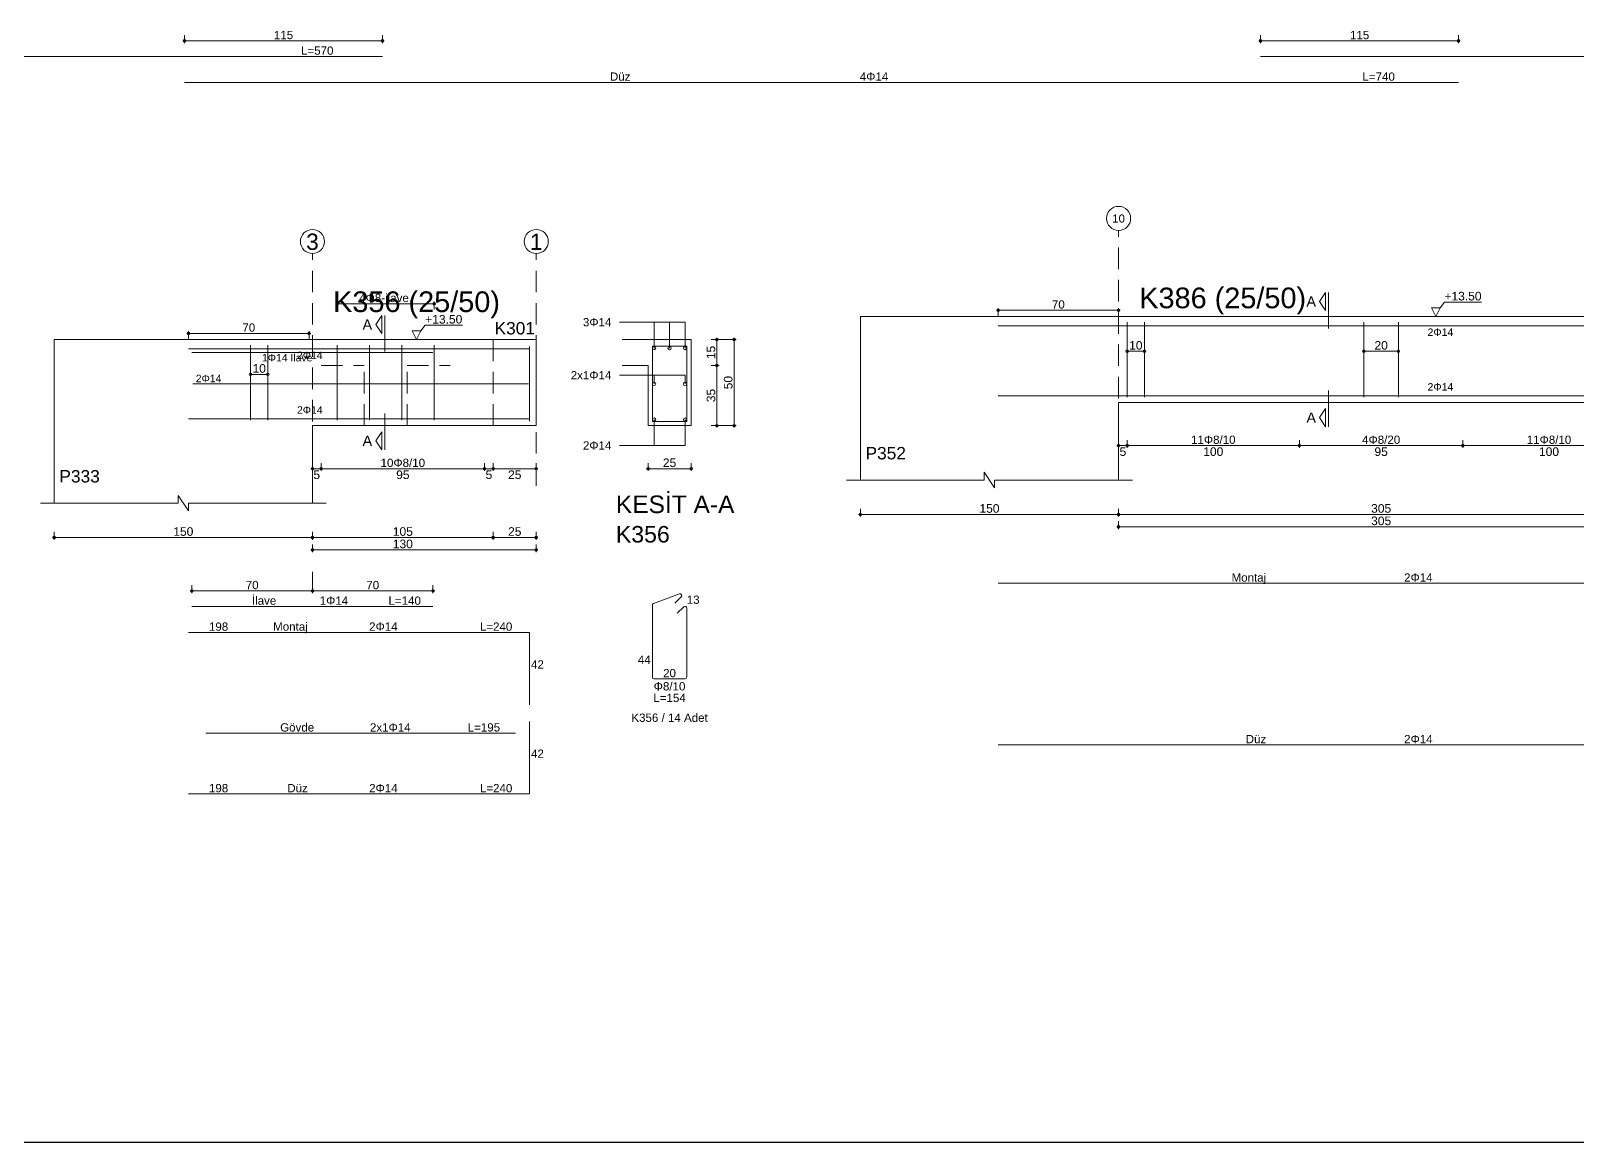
# Model space of a CAD drawing. Header units: millimetres. Extents: x 2232 to 85269, y -3593 to 5869.
# Drawn here: x 60448 to 61795, y -3593 to -2625 of the extents above; entities that cross this region are included whole.
import ezdxf

# ---------------------------------------------------------------- set-up
doc = ezdxf.new("R2010")
doc.units = ezdxf.units.MM
for name, pattern in [('DASHDOT2', [12.7, 6.35, -3.175, 0, -3.175]), ('DASHED4', [18.75, 12.5, -6.25]), ('HIDDEN2', [18.75, 12.5, -6.25])]:
    doc.linetypes.add(name, pattern=pattern)
doc.layers.add('aks', color=251, linetype='DASHDOT2', lineweight=35)
for name, color, linetype in [('Donatı Topl. Uzun. Yazısı', 7, 'Continuous'), ('Donatı Uz. Yazısı', 7, 'Continuous'), ('Donatı Yazısı', 7, 'Continuous'), ('Donatı Çizgisi', 7, 'Continuous'), ('Kiriş', 7, 'Continuous'), ('Standart', 7, 'Continuous'), ('Ölçülendirme', 7, 'Continuous')]:
    doc.layers.add(name, color=color, linetype=linetype)
doc.styles.add('arial_1_18', font='arial.ttf', dxfattribs={"height": 0.2})

# ---------------------------------------------------------------- blocks, each defined once
blk = doc.blocks.new('IDE263Entity7560')
at = {"layer": 'aks', "color": 30, "linetype": 'DASHED4', "lineweight": 5}
for points in [[(27759.83, 2016.8), (27759.83, 2151.8)], [(27889.83, 2016.8), (27889.83, 2151.8)], [(27759.83, 1955.8), (27759.83, 1966.8)]]:
    blk.add_lwpolyline(points, dxfattribs=at)
at = {"layer": 'aks', "color": 1, "linetype": 'Continuous', "lineweight": 5}
for centre in [(27759.83, 2158.8), (27889.83, 2158.8)]:
    blk.add_circle(centre, 7, dxfattribs=at)
at = {"layer": 'Donatı Çizgisi', "color": 5, "linetype": 'Continuous', "lineweight": 5}
for points in [[(27687.83, 2096.4), (27885.83, 2096.4)], [(27689.83, 2094.4), (27829.83, 2094.4)], [(27723.89, 2055), (27723.89, 2098.6)], [(27733.89, 2055), (27733.89, 2098.6)], [(27774.21, 2055), (27774.21, 2098.6)], [(27792.96, 2055), (27792.96, 2098.6)], [(27811.71, 2055), (27811.71, 2098.6)], [(27830.46, 2055), (27830.46, 2098.6)], [(27885.83, 2054.4), (27885.83, 2097.8)], [(27957.25, 2054.3), (27957.25, 2097.9)], [(27957.25, 2097.9), (27977.25, 2097.9)], [(27977.25, 2054.3), (27977.25, 2097.9)], [(27690.33, 2076.1), (27885.33, 2076.1)], [(27687.83, 2055.8), (27885.83, 2055.8)], [(27957.25, 2054.3), (27977.25, 2054.3)], [(27957.92, 1948.54), (27972.93, 1954.01)], [(27970.36, 1948.69), (27974, 1952.33)], [(27689.83, 1946.8), (27829.83, 1946.8)], [(27957.25, 1905.72), (27957.25, 1947.59)], [(27971.73, 1942.78), (27975.51, 1946.56)], [(27977.25, 1905.72), (27977.25, 1945.84)], [(27687.83, 1931.7), (27885.83, 1931.7)], [(27885.83, 1889.7), (27885.83, 1931.7)], [(27958.27, 1904.7), (27976.23, 1904.7)], [(27885.83, 1837.85), (27885.83, 1879.85)], [(27697.83, 1873.15), (27877.83, 1873.15)], [(27687.83, 1837.85), (27885.83, 1837.85)]]:
    blk.add_lwpolyline(points, dxfattribs=at)
for centre in [(27958.25, 2096.9), (27967.25, 2096.9), (27976.25, 2096.9), (27958.25, 2076.1), (27976.25, 2076.1), (27958.25, 2055.3), (27976.25, 2055.3)]:
    blk.add_circle(centre, 1, dxfattribs=at)
for centre, start, end in [((27973.28, 1953.05), 315, 110), ((27958.27, 1947.59), 110, 180), ((27976.23, 1945.84), 0, 135), ((27958.27, 1905.72), 180, 270), ((27976.23, 1905.72), 270, 0)]:
    blk.add_arc(centre, 1.02, start, end, dxfattribs=at)
at = {"layer": 'Kiriş', "color": 1, "linetype": 'Continuous', "lineweight": 5}
for points in [[(27609.83, 2101.8), (27889.83, 2101.8)], [(27609.83, 2006.8), (27609.83, 2101.8)], [(27889.83, 2051.8), (27889.83, 2101.8)], [(27939.75, 2101.8), (27979.75, 2101.8)], [(27979.75, 2051.8), (27979.75, 2101.8)], [(27939.75, 2086.8), (27954.75, 2086.8)], [(27954.75, 2051.8), (27954.75, 2086.8)], [(27759.83, 2051.8), (27889.83, 2051.8)], [(27759.83, 2006.8), (27759.83, 2051.8)], [(27954.75, 2051.8), (27979.75, 2051.8)], [(27601.83, 2006.8), (27681.83, 2006.8)], [(27687.83, 2002.3), (27681.83, 2011.3)], [(27681.83, 2006.8), (27681.83, 2011.3)], [(27687.83, 2006.8), (27767.83, 2006.8)], [(27687.83, 2002.3), (27687.83, 2006.8)]]:
    blk.add_lwpolyline(points, dxfattribs=at)
at = {"layer": 'Kiriş', "color": 1, "linetype": 'DASHED4', "lineweight": 5}
for points in [[(27864.83, 2051.8), (27864.83, 2101.8)], [(27889.83, 2051.8), (27889.83, 2101.8)]]:
    blk.add_lwpolyline(points, dxfattribs=at)
at = {"layer": 'Ölçülendirme', "color": 1, "linetype": 'Continuous', "lineweight": 5}
for points in [[(27773.21, 2122.6), (27831.46, 2122.6)], [(27774.21, 2119.35), (27774.21, 2123.85)], [(27830.46, 2119.35), (27830.46, 2123.85)], [(27796.58, 2110.55), (27800.08, 2115.8)], [(27800.08, 2105.3), (27796.58, 2110.55)], [(27800.08, 2105.3), (27800.08, 2115.8)], [(27801.83, 2094.8), (27801.83, 2115.8)], [(27938.25, 2111.9), (27976.25, 2111.9)], [(27958.25, 2096.9), (27958.25, 2111.9)], [(27967.25, 2096.9), (27967.25, 2111.9)], [(27976.25, 2096.9), (27976.25, 2111.9)], [(27686.83, 2105.4), (27758.83, 2105.4)], [(27687.83, 2102.15), (27687.83, 2106.65)], [(27757.83, 2102.15), (27757.83, 2106.65)], [(27820.33, 2101.8), (27817.83, 2106.8)], [(27817.83, 2106.8), (27822.83, 2106.8)], [(27822.83, 2106.8), (27820.33, 2101.8)], [(27820.33, 2101.8), (27820.33, 2101.8)], [(27822.83, 2106.8), (27825.33, 2110.13)], [(27825.33, 2110.13), (27846.89, 2110.13)], [(27991.5, 2101.8), (28006, 2101.8)], [(27994.75, 2050.8), (27994.75, 2102.8)], [(28004.75, 2050.8), (28004.75, 2102.8)], [(27991.5, 2086.8), (27996, 2086.8)], [(27723.89, 2081.6), (27733.89, 2081.6)], [(27938.25, 2081.1), (27976.25, 2081.1)], [(27958.25, 2076.1), (27958.25, 2081.1)], [(27976.25, 2076.1), (27976.25, 2081.1)], [(27801.83, 2037.8), (27801.83, 2058.8)], [(27796.58, 2043.05), (27800.08, 2048.3)], [(27800.08, 2037.8), (27800.08, 2048.3)], [(27958.25, 2040.3), (27958.25, 2055.3)], [(27976.25, 2040.3), (27976.25, 2055.3)], [(27991.5, 2051.8), (28006, 2051.8)], [(27800.08, 2037.8), (27796.58, 2043.05)], [(27938.25, 2040.3), (27976.25, 2040.3)], [(27759.83, 2025.55), (27759.83, 2030.05)], [(27764.83, 2025.55), (27764.83, 2030.05)], [(27859.83, 2025.55), (27859.83, 2030.05)], [(27864.83, 2025.55), (27864.83, 2030.05)], [(27889.83, 2025.55), (27889.83, 2030.05)], [(27954.75, 2025.55), (27954.75, 2030.05)], [(27979.75, 2025.55), (27979.75, 2030.05)], [(27758.83, 2026.8), (27890.83, 2026.8)], [(27953.75, 2026.8), (27980.75, 2026.8)], [(27608.83, 1986.8), (27890.83, 1986.8)], [(27609.83, 1985.55), (27609.83, 1990.05)], [(27759.83, 1985.55), (27759.83, 1990.05)], [(27864.83, 1985.55), (27864.83, 1990.05)], [(27889.83, 1985.55), (27889.83, 1990.05)], [(27758.83, 1979.6), (27890.83, 1979.6)], [(27759.83, 1978.35), (27759.83, 1982.85)], [(27889.83, 1978.35), (27889.83, 1982.85)], [(27689.83, 1954.55), (27689.83, 1959.05)], [(27759.83, 1954.55), (27759.83, 1959.05)], [(27759.83, 1954.55), (27759.83, 1959.05)], [(27829.83, 1954.55), (27829.83, 1959.05)], [(27688.83, 1955.8), (27760.83, 1955.8)], [(27758.83, 1955.8), (27830.83, 1955.8)]]:
    blk.add_lwpolyline(points, dxfattribs=at)
at = {"layer": 'Ölçülendirme', "color": 1, "linetype": 'HIDDEN2', "lineweight": 5}
for points in [[(27764.83, 2101.8), (27839.83, 2101.8)], [(27764.83, 2086.8), (27789.83, 2086.8)], [(27789.83, 2051.8), (27789.83, 2086.8)], [(27814.83, 2051.8), (27814.83, 2086.8)], [(27814.83, 2086.8), (27839.83, 2086.8)], [(27789.83, 2051.8), (27814.83, 2051.8)]]:
    blk.add_lwpolyline(points, dxfattribs=at)
at = {"layer": 'Ölçülendirme', "color": 1, "linetype": 'Continuous', "lineweight": 5}
for centre in [(27774.21, 2122.6), (27830.46, 2122.6), (27687.83, 2105.4), (27757.83, 2105.4), (27994.75, 2101.8), (28004.75, 2101.8), (27994.75, 2086.8), (27723.89, 2081.6), (27733.89, 2081.6), (27994.75, 2051.8), (28004.75, 2051.8), (27759.83, 2026.8), (27764.83, 2026.8), (27764.83, 2026.8), (27859.83, 2026.8), (27859.83, 2026.8), (27864.83, 2026.8), (27864.83, 2026.8), (27889.83, 2026.8), (27954.75, 2026.8), (27979.75, 2026.8), (27609.83, 1986.8), (27759.83, 1986.8), (27759.83, 1986.8), (27864.83, 1986.8), (27864.83, 1986.8), (27889.83, 1986.8), (27759.83, 1979.6), (27889.83, 1979.6), (27689.83, 1955.8), (27759.83, 1955.8), (27759.83, 1955.8), (27829.83, 1955.8)]:
    blk.add_circle(centre, 0.75, dxfattribs=at)
at = {"layer": 'aks', "color": 1, "linetype": 'Continuous', "lineweight": 5, "style": 'arial_1_18'}
for s, p in [('3', (27756.16, 2153.92)), ('1', (27886.16, 2153.92))]:
    blk.add_text(s, height=9.45, dxfattribs=at).set_placement(p)
at = {"layer": 'Donatı Topl. Uzun. Yazısı', "color": 1, "linetype": 'Continuous', "lineweight": 5, "style": 'arial_1_18'}
for s, p in [('L=140', (27804, 1947.76)), ('L=240', (27857.1, 1932.66)), ('L=154', (27957.83, 1891.26)), ('L=195', (27850, 1874.11)), ('L=240', (27857.1, 1838.81))]:
    blk.add_text(s, height=4.8, dxfattribs=at).set_placement(p)
at = {"layer": 'Donatı Uz. Yazısı', "color": 1, "linetype": 'Continuous', "lineweight": 5, "style": 'arial_1_18'}
for s, p in [('13', (27977.25, 1948.3)), ('198', (27699.71, 1932.66)), ('42', (27886.79, 1910.7)), ('44', (27948.83, 1913.42)), ('20', (27963.52, 1905.66)), ('42', (27886.79, 1858.85)), ('198', (27699.71, 1838.81))]:
    blk.add_text(s, height=4.8, dxfattribs=at).set_placement(p)
at = {"layer": 'Donatı Yazısı', "color": 5, "linetype": 'Continuous', "lineweight": 5, "style": 'arial_1_18'}
for s, height, p in [('3Φ14', 4.8, (27916.92, 2109.5)), ('1Φ14 İlave', 4.32, (27730.52, 2089.12)), ('2x1Φ14', 4.8, (27909.83, 2078.7)), ('2Φ14', 4.8, (27916.92, 2037.9)), ('1Φ14', 4.8, (27764.03, 1947.76)), ('2Φ14', 4.8, (27792.77, 1932.66)), ('Φ8/10', 4.8, (27958.05, 1897.98)), ('2x1Φ14', 4.8, (27793.23, 1874.11)), ('K356 / 14 Adet', 4.8, (27945.07, 1879.74)), ('2Φ14', 4.8, (27792.77, 1838.81))]:
    blk.add_text(s, height=height, dxfattribs=at).set_placement(p)
for p in [(27750.85, 2090.52), (27692.05, 2077.06), (27750.85, 2058.76)]:
    blk.add_text('2Φ14', height=4.32, rotation=360, dxfattribs=at).set_placement(p)
at = {"layer": 'Donatı Yazısı', "color": 1, "linetype": 'Continuous', "lineweight": 5, "style": 'arial_1_18'}
for s, p in [('İlave', (27724.66, 1947.76)), ('Montaj', (27737, 1932.66)), ('Gövde', (27741.08, 1874.11)), ('Düz', (27745.21, 1838.81))]:
    blk.add_text(s, height=4.8, dxfattribs=at).set_placement(p)
at = {"layer": 'Kiriş', "color": 1, "linetype": 'Continuous', "lineweight": 5, "style": 'arial_1_18'}
for s, height, p in [('K356 (25/50)', 12, (27771.83, 2117.8)), ('K301', 7.2, (27865.59, 2104.8)), ('P333', 7.2, (27612.83, 2018.8)), ('KESİT A-A', 10.2, (27936.05, 2001)), ('K356', 9.6, (27936.05, 1983.92))]:
    blk.add_text(s, height=height, dxfattribs=at).set_placement(p)
at = {"layer": 'Ölçülendirme', "color": 5, "linetype": 'Continuous', "lineweight": 5, "style": 'arial_1_18'}
for s, p in [('4Φ8-ilave.', (27786.98, 2123.6)), ('10Φ8/10', (27799.4, 2027.8)), ('70', (27721.1, 1956.8)), ('70', (27791.1, 1956.8))]:
    blk.add_text(s, height=4.8, dxfattribs=at).set_placement(p)
at = {"layer": 'Ölçülendirme', "color": 1, "linetype": 'Continuous', "lineweight": 5, "style": 'arial_1_18'}
for s, height, p in [('70', 4.8, (27719.1, 2106.4)), ('A', 5.95, (27788.94, 2107.57)), ('+13.50', 5, (27825.33, 2111.13)), ('A', 5.95, (27788.94, 2040.07)), ('25', 5, (27963.37, 2027.76)), ('5', 5, (27760.39, 2020.8)), ('95', 5, (27808.45, 2020.8)), ('5', 5, (27860.39, 2020.8)), ('25', 5, (27873.45, 2020.8)), ('150', 5, (27679, 1987.8)), ('105', 5, (27806.5, 1987.8)), ('130', 5, (27806.5, 1980.6)), ('25', 5, (27873.45, 1987.8))]:
    blk.add_text(s, height=height, dxfattribs=at).set_placement(p)
for s, rotation, p in [('15', 90, (27993.79, 2090.42)), ('10', 360, (27725.01, 2082.56)), ('50', 90, (28003.79, 2072.92)), ('35', 90, (27993.79, 2065.42))]:
    blk.add_text(s, height=5, rotation=rotation, dxfattribs=at).set_placement(p)
blk = doc.blocks.new('IDE263Entity7582')
at = {"layer": 'Donatı Çizgisi', "color": 5, "linetype": 'Continuous', "lineweight": 5}
for points in [[(20711.53, 1484.8), (21281.53, 1484.8)], [(21791.53, 1484.8), (22361.53, 1484.8)], [(21166.53, 1469.7), (21906.53, 1469.7)]]:
    blk.add_lwpolyline(points, dxfattribs=at)
at = {"layer": 'Ölçülendirme', "color": 1, "linetype": 'Continuous', "lineweight": 5}
for points in [[(21165.53, 1493.8), (21282.53, 1493.8)], [(21166.53, 1492.55), (21166.53, 1497.05)], [(21281.53, 1492.55), (21281.53, 1497.05)], [(21790.53, 1493.8), (21907.53, 1493.8)], [(21791.53, 1492.55), (21791.53, 1497.05)], [(21906.53, 1492.55), (21906.53, 1497.05)]]:
    blk.add_lwpolyline(points, dxfattribs=at)
for centre in [(21166.53, 1493.8), (21281.53, 1493.8), (21791.53, 1493.8), (21906.53, 1493.8)]:
    blk.add_circle(centre, 0.75, dxfattribs=at)
at = {"layer": 'Donatı Topl. Uzun. Yazısı', "color": 1, "linetype": 'Continuous', "lineweight": 5, "style": 'arial_1_18'}
for s, p in [('L=570', (21234.19, 1485.76)), ('L=740', (21850.69, 1470.66))]:
    blk.add_text(s, height=4.8, dxfattribs=at).set_placement(p)
at = {"layer": 'Donatı Yazısı', "color": 1, "linetype": 'Continuous', "lineweight": 5, "style": 'arial_1_18'}
blk.add_text('Düz', height=4.8, dxfattribs=at).set_placement((21413.6, 1470.66))
at = {"layer": 'Donatı Yazısı', "color": 5, "linetype": 'Continuous', "lineweight": 5, "style": 'arial_1_18'}
blk.add_text('4Φ14', height=4.8, dxfattribs=at).set_placement((21558.73, 1470.66))
at = {"layer": 'Ölçülendirme', "color": 5, "linetype": 'Continuous', "lineweight": 5, "style": 'arial_1_18'}
for p in [(21218.43, 1494.8), (21843.43, 1494.8)]:
    blk.add_text('115', height=4.8, dxfattribs=at).set_placement(p)
blk = doc.blocks.new('IDE263Entity7587')
at = {"layer": 'aks', "color": 30, "linetype": 'DASHED4', "lineweight": 5}
for points in [[(26747.99, 1633.55), (26747.99, 1768.55)], [(27052.99, 1633.55), (27052.99, 1768.55)]]:
    blk.add_lwpolyline(points, dxfattribs=at)
at = {"layer": 'aks', "color": 1, "linetype": 'Continuous', "lineweight": 5}
for centre in [(26747.99, 1775.55), (27052.99, 1775.55)]:
    blk.add_circle(centre, 7, dxfattribs=at)
at = {"layer": 'Donatı Çizgisi', "color": 5, "linetype": 'Continuous', "lineweight": 5}
for points in [[(26752.99, 1671.75), (26752.99, 1715.35)], [(26762.99, 1671.75), (26762.99, 1715.35)], [(26890.49, 1671.75), (26890.49, 1715.35)], [(26910.49, 1671.75), (26910.49, 1715.35)], [(27037.99, 1671.75), (27037.99, 1715.35)], [(27047.99, 1671.75), (27047.99, 1715.35)], [(26677.99, 1713.15), (27122.99, 1713.15)], [(27263.32, 1671.05), (27263.32, 1714.65)], [(27263.32, 1714.65), (27283.32, 1714.65)], [(27283.32, 1671.05), (27283.32, 1714.65)], [(26677.99, 1672.55), (27122.99, 1672.55)], [(27263.32, 1671.05), (27283.32, 1671.05)], [(26677.99, 1563.55), (27122.99, 1563.55)], [(27263.32, 1522.47), (27263.32, 1564.34)], [(27264, 1565.29), (27279, 1570.76)], [(27276.43, 1565.44), (27280.07, 1569.08)], [(27277.81, 1559.53), (27281.58, 1563.31)], [(27283.32, 1522.47), (27283.32, 1562.59)], [(27264.34, 1521.45), (27282.3, 1521.45)], [(26677.99, 1469.7), (27122.99, 1469.7)]]:
    blk.add_lwpolyline(points, dxfattribs=at)
for centre in [(27264.32, 1713.65), (27282.32, 1713.65), (27264.32, 1672.05), (27282.32, 1672.05)]:
    blk.add_circle(centre, 1, dxfattribs=at)
for centre, start, end in [((27264.34, 1564.34), 110, 180), ((27279.35, 1569.8), 315, 110), ((27282.3, 1562.59), 0, 135), ((27264.34, 1522.47), 180, 270), ((27282.3, 1522.47), 270, 0)]:
    blk.add_arc(centre, 1.02, start, end, dxfattribs=at)
at = {"layer": 'Kiriş', "color": 1, "linetype": 'Continuous', "lineweight": 5}
for points in [[(26597.99, 1623.55), (26597.99, 1718.55)], [(26597.99, 1718.55), (27202.99, 1718.55)], [(27202.99, 1623.55), (27202.99, 1718.55)], [(27260.82, 1668.55), (27260.82, 1718.55)], [(27260.82, 1718.55), (27300.82, 1718.55)], [(27285.82, 1703.55), (27300.82, 1703.55)], [(27285.82, 1668.55), (27285.82, 1703.55)], [(26747.99, 1668.55), (27052.99, 1668.55)], [(26747.99, 1623.55), (26747.99, 1668.55)], [(27052.99, 1623.55), (27052.99, 1668.55)], [(27260.82, 1668.55), (27285.82, 1668.55)], [(26675.99, 1619.05), (26669.99, 1628.05)], [(26669.99, 1623.55), (26669.99, 1628.05)], [(27130.99, 1619.05), (27124.99, 1628.05)], [(27124.99, 1623.55), (27124.99, 1628.05)], [(26589.99, 1623.55), (26669.99, 1623.55)], [(26675.99, 1623.55), (26755.99, 1623.55)], [(26675.99, 1619.05), (26675.99, 1623.55)], [(27044.99, 1623.55), (27124.99, 1623.55)], [(27130.99, 1623.55), (27210.99, 1623.55)], [(27130.99, 1619.05), (27130.99, 1623.55)]]:
    blk.add_lwpolyline(points, dxfattribs=at)
at = {"layer": 'Ölçülendirme', "color": 1, "linetype": 'Continuous', "lineweight": 5}
for points in [[(26864.74, 1727.3), (26868.24, 1732.55)], [(26868.24, 1722.05), (26864.74, 1727.3)], [(26868.24, 1722.05), (26868.24, 1732.55)], [(26869.99, 1711.55), (26869.99, 1732.55)], [(26934.74, 1723.55), (26937.24, 1726.88)], [(26937.24, 1726.88), (26958.8, 1726.88)], [(27244.32, 1728.65), (27282.32, 1728.65)], [(27264.32, 1713.65), (27264.32, 1728.65)], [(27282.32, 1713.65), (27282.32, 1728.65)], [(26676.99, 1722.15), (26748.99, 1722.15)], [(26677.99, 1718.9), (26677.99, 1723.4)], [(26747.99, 1718.9), (26747.99, 1723.4)], [(26932.24, 1718.55), (26929.74, 1723.55)], [(26929.74, 1723.55), (26934.74, 1723.55)], [(26934.74, 1723.55), (26932.24, 1718.55)], [(26932.24, 1718.55), (26932.24, 1718.55)], [(27051.99, 1722.15), (27123.99, 1722.15)], [(27052.99, 1718.9), (27052.99, 1723.4)], [(27122.99, 1718.9), (27122.99, 1723.4)], [(27312.57, 1718.55), (27327.07, 1718.55)], [(27315.82, 1667.55), (27315.82, 1719.55)], [(27325.82, 1667.55), (27325.82, 1719.55)], [(26752.99, 1698.35), (26762.99, 1698.35)], [(26890.49, 1698.35), (26910.49, 1698.35)], [(27037.99, 1698.35), (27047.99, 1698.35)], [(27312.57, 1703.55), (27317.07, 1703.55)], [(26869.99, 1654.55), (26869.99, 1675.55)], [(27264.32, 1657.05), (27264.32, 1672.05)], [(27282.32, 1657.05), (27282.32, 1672.05)], [(26864.74, 1659.8), (26868.24, 1665.05)], [(26868.24, 1654.55), (26868.24, 1665.05)], [(27312.57, 1668.55), (27327.07, 1668.55)], [(26868.24, 1654.55), (26864.74, 1659.8)], [(27244.32, 1657.05), (27282.32, 1657.05)], [(26746.99, 1643.55), (27053.99, 1643.55)], [(26747.99, 1642.3), (26747.99, 1646.8)], [(26752.99, 1642.3), (26752.99, 1646.8)], [(26852.99, 1642.3), (26852.99, 1646.8)], [(26947.99, 1642.3), (26947.99, 1646.8)], [(27047.99, 1642.3), (27047.99, 1646.8)], [(27052.99, 1642.3), (27052.99, 1646.8)], [(27259.82, 1643.55), (27286.82, 1643.55)], [(27260.82, 1642.3), (27260.82, 1646.8)], [(27285.82, 1642.3), (27285.82, 1646.8)], [(26596.99, 1603.55), (27203.99, 1603.55)], [(26597.99, 1602.3), (26597.99, 1606.8)], [(26747.99, 1602.3), (26747.99, 1606.8)], [(26747.99, 1595.1), (26747.99, 1599.6)], [(27052.99, 1602.3), (27052.99, 1606.8)], [(27052.99, 1595.1), (27052.99, 1599.6)], [(27202.99, 1602.3), (27202.99, 1606.8)], [(26746.99, 1596.35), (27053.99, 1596.35)]]:
    blk.add_lwpolyline(points, dxfattribs=at)
for centre in [(26677.99, 1722.15), (26747.99, 1722.15), (27052.99, 1722.15), (27122.99, 1722.15), (27315.82, 1718.55), (27325.82, 1718.55), (26752.99, 1698.35), (26762.99, 1698.35), (26890.49, 1698.35), (26910.49, 1698.35), (27037.99, 1698.35), (27047.99, 1698.35), (27315.82, 1703.55), (27315.82, 1668.55), (27325.82, 1668.55), (26747.99, 1643.55), (26752.99, 1643.55), (26752.99, 1643.55), (26852.99, 1643.55), (26852.99, 1643.55), (26947.99, 1643.55), (26947.99, 1643.55), (27047.99, 1643.55), (27047.99, 1643.55), (27052.99, 1643.55), (27260.82, 1643.55), (27285.82, 1643.55), (26597.99, 1603.55), (26747.99, 1603.55), (26747.99, 1603.55), (27052.99, 1603.55), (27052.99, 1603.55), (27202.99, 1603.55), (26747.99, 1596.35), (27052.99, 1596.35)]:
    blk.add_circle(centre, 0.75, dxfattribs=at)
at = {"layer": 'aks', "color": 1, "linetype": 'Continuous', "lineweight": 5, "style": 'arial_1_18'}
for s, height, p in [('9', 9.45, (27049.32, 1770.67)), ('10', 4.725, (26744.32, 1773.11))]:
    blk.add_text(s, height=height, dxfattribs=at).set_placement(p)
at = {"layer": 'Donatı Topl. Uzun. Yazısı', "color": 1, "linetype": 'Continuous', "lineweight": 5, "style": 'arial_1_18'}
for s, p in [('L=445', (27081.91, 1564.51)), ('L=154', (27263.91, 1508.01)), ('L=445', (27081.91, 1470.66))]:
    blk.add_text(s, height=4.8, dxfattribs=at).set_placement(p)
at = {"layer": 'Donatı Uz. Yazısı', "color": 1, "linetype": 'Continuous', "lineweight": 5, "style": 'arial_1_18'}
for s, p in [('13', (27283.32, 1565.05)), ('44', (27254.91, 1530.17)), ('20', (27269.59, 1522.41))]:
    blk.add_text(s, height=4.8, dxfattribs=at).set_placement(p)
at = {"layer": 'Donatı Yazısı', "color": 5, "linetype": 'Continuous', "lineweight": 5, "style": 'arial_1_18'}
for s, p in [('2Φ14', (27222.99, 1726.25)), ('2Φ14', (27222.99, 1654.65)), ('2Φ14', (26913.84, 1564.51)), ('Φ8/20/10', (27259.46, 1514.73)), ('K386 / 26 Adet', (27251.14, 1496.49)), ('2Φ14', (26913.84, 1470.66))]:
    blk.add_text(s, height=4.8, dxfattribs=at).set_placement(p)
for p in [(26927.45, 1707.27), (26927.45, 1675.51)]:
    blk.add_text('2Φ14', height=4.32, rotation=360, dxfattribs=at).set_placement(p)
at = {"layer": 'Donatı Yazısı', "color": 1, "linetype": 'Continuous', "lineweight": 5, "style": 'arial_1_18'}
for s, p in [('Montaj', (26813.61, 1564.51)), ('Düz', (26821.82, 1470.66))]:
    blk.add_text(s, height=4.8, dxfattribs=at).set_placement(p)
at = {"layer": 'Kiriş', "color": 1, "linetype": 'Continuous', "lineweight": 5, "style": 'arial_1_18'}
for s, height, p in [('K386 (25/50)', 12, (26759.99, 1723.35)), ('P352', 7.2, (26600.99, 1635.55)), ('P353', 7.2, (27055.99, 1635.55)), ('KESİT A-A', 10.2, (27242.12, 1617.75)), ('K386', 9.6, (27242.12, 1600.67))]:
    blk.add_text(s, height=height, dxfattribs=at).set_placement(p)
at = {"layer": 'Ölçülendirme', "color": 1, "linetype": 'Continuous', "lineweight": 5, "style": 'arial_1_18'}
for s, height, p in [('70', 4.8, (26709.26, 1723.15)), ('A', 5.95, (26857.1, 1724.33)), ('+13.50', 5, (26937.24, 1727.88)), ('70', 4.8, (27084.26, 1723.15)), ('A', 5.95, (26857.1, 1656.83)), ('25', 5, (27269.44, 1644.51)), ('5', 5, (26748.55, 1637.55)), ('100', 5, (26797.16, 1637.55)), ('95', 5, (26896.6, 1637.55)), ('100', 5, (26992.16, 1637.55)), ('5', 5, (27048.55, 1637.55)), ('150', 5, (26667.16, 1604.55)), ('305', 5, (26894.66, 1604.55)), ('150', 5, (27122.16, 1604.55)), ('305', 5, (26894.66, 1597.35))]:
    blk.add_text(s, height=height, dxfattribs=at).set_placement(p)
for s, rotation, p in [('15', 90, (27314.86, 1707.17)), ('10', 360, (26754.11, 1699.31)), ('20', 360, (26896.6, 1699.31)), ('10', 360, (27039.1, 1699.31)), ('35', 90, (27314.86, 1682.17)), ('50', 90, (27324.86, 1689.67))]:
    blk.add_text(s, height=5, rotation=rotation, dxfattribs=at).set_placement(p)
at = {"layer": 'Ölçülendirme', "color": 5, "linetype": 'Continuous', "lineweight": 5, "style": 'arial_1_18'}
for s, p in [('11Φ8/10', (26790.06, 1644.55)), ('4Φ8/20', (26889.43, 1644.55)), ('11Φ8/10', (26985.06, 1644.55))]:
    blk.add_text(s, height=4.8, dxfattribs=at).set_placement(p)

msp = doc.modelspace()

# ---------------------------------------------------------------- linework, layer by layer
msp.add_line((3332.4, -3593.4), (85269.2, -3593.4))

# ---------------------------------------------------------------- block references
at = {"layer": 'Standart', "xscale": 1.5, "yscale": 1.5, "zscale": 1.5}
for name, p in [('IDE263Entity7582', (28832.2, -4874.5)), ('IDE263Entity7587', (21273.8, -5451.8)), ('IDE263Entity7560', (19053.7, -6046.8))]:
    msp.add_blockref(name, p, dxfattribs=at)

doc.saveas('drawing.dxf')
